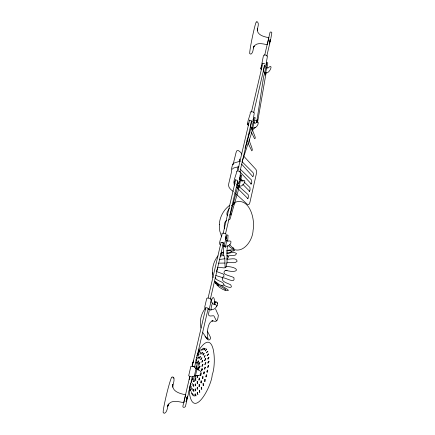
<?xml version="1.0" encoding="UTF-8"?>
<svg xmlns="http://www.w3.org/2000/svg" width="435" height="435" viewBox="0 0 435 435"><rect width="100%" height="100%" fill="white"/><g stroke="black" fill="none" stroke-linecap="round" stroke-linejoin="round"><path stroke-width="0.65" d="M208.332 353.889L208.033 354.868L207.272 355.395M212.976 277.731C211.486 270.26 213.019 261.799 217.995 255.883M264.627 63.668L262.805 63.314M224.46 246.123L223.008 245.677L223.052 242.616M257.297 28.917L257.308 28.416C256.471 35.017 263.697 36.703 268.928 37.709L268.721 38.405M265.943 66.789L265.769 66.033L267.443 56.137C266.693 55.131 264.148 54.288 263.447 55.642L260.81 68.937L261.593 69.339M189.856 386.905L189.899 390.635L189.731 387.367M219.322 224.449C219.718 216.994 223.601 209.882 229.555 205.402M253.165 121.952L252.963 121.278L254.296 112.806C253.436 111.92 251.033 111.028 250.223 112.252C251.256 113.606 245.258 125.139 248.543 125.329M251.386 120.647L249.532 120.239M172.211 376.933L173.304 377.183C175.31 379.826 172.798 383.762 172.787 386.758M219.322 224.4L219.746 230.996L221.632 236.732M239.826 179.546L239.598 178.964L240.577 172.38C240.158 171.134 237.271 170.449 236.395 171.439C237.624 172.352 231.251 184.402 235.161 183.771M211.144 299.28C210.377 298.312 207.865 297.719 206.772 298.274L204.678 307.23M189.557 376.346L189.192 379.679M195.261 376.541L197.234 368.01M216.32 320.753L216.309 320.573C212.802 314.255 215.238 315.881 210.072 316.027C207.109 315.886 209.371 311.841 209.186 310.193C209.904 304.892 213.813 288.177 214.95 304.511M196.25 367.787L196.06 368.788M227.369 245.862L226.95 252.235L227.059 262.278L225.825 267.623L223.987 267.906L218.125 267.242M227.706 241.126L228.043 235.199L227.032 234.933C225.27 242.355 221.132 250.565 224.792 258.026L225.08 267.286M198.751 353.051L199.795 351.301M265.111 75.13L266.775 67.398M237.472 180.938L237.064 185.109L238.44 185.75M192.308 378.727L192.085 379.804M193.869 395.975L193.814 394.849M189.529 376.563L189.29 378.646M190.41 383.295L190.476 385.111M196.413 366.922L196.631 366.053M197.838 368.51L198.42 363.024L197.43 362.752L193.113 381.392L194.135 381.555L196.354 375.22M201.617 357.874L200.839 359.37M203.868 353.367L202.83 354.906M217.13 283.68L218.495 285.48M251.294 121.332L250.517 127.161L251.745 127.988M217.554 267.172L217.293 268.727M269.303 43.962L269.689 41.831M238.853 187.572L238.978 186.941M270.325 39.275L270.287 39.552L270.347 39.253M239.772 179.579L239.718 179.878M264.415 65.038L263.398 71.677L264.556 72.672M187.316 396.812L187.371 396.481L186.876 398.971M206.359 349.174L205.461 350.588M183.929 402.473L184.19 401.097M256.617 122.588L263.376 78.208L266.916 62.499L267.802 62.885L266.905 68.241M172.429 387.193L172.787 384.317C171.651 391.625 180.133 393.691 185.767 394.822L185.783 394.866M270.826 38.65L271.815 32.815C272.011 31.967 269.841 31.586 269.956 32.663L264.708 55.169M252.229 129.538L252.175 130M266.215 72.177L257.585 122.137M257.275 30.667C257.21 27.943 259.434 24.333 257.607 21.962L256.628 21.75M267.547 43.843L267.753 42.75M253.094 122.523L251.278 129.782M269.923 41.379L270.075 40.656M269.945 41.363L270.091 40.656M267.889 42.103L268.607 38.873M187.213 397.362L186.871 398.895M269.705 41.852L269.852 41.086M204.406 357.456L204.51 356.33L205.385 355.732M184.331 400.423L184.668 398.922M269.656 42.913L269.765 42.369M270.108 40.895L270.217 40.352M197.669 394.306L197.365 392.62M239.554 180.607L238.69 184.348M239.071 186.523L239.31 185.446M186.61 399.265L186.425 400.086L186.648 399.199M252.523 128.156L252.643 127.629M256.704 122.626L257.302 120.016M198.104 370.299L198.398 369.032M190.873 366.335L188.676 375.731C190.291 377.031 193.548 377.607 194.423 375.595M205.173 307.311L204.874 308.714L205.989 308.97M234.095 183.391L234.666 180.927M247.743 124.91L248.189 122.996M260.81 68.937L261.663 65.272M189.877 376.15L182.939 405.931C182.009 408.035 186.006 407.682 185.62 405.632L192.384 376.509M192.194 366.221L205.771 307.98M208.088 298.051L221.045 242.458M223.204 233.193L235.705 179.59M237.711 170.982L249.592 120.027M251.441 112.083L262.86 63.108M194.537 367.243L208.218 308.333M210.371 299.062L223.438 242.801M225.591 233.535L237.733 181.243M239.886 171.977L251.718 121.006M253.719 112.404L264.632 65.408M266.785 56.137L270.63 39.59M207.528 351.252C206.494 354.166 205.847 352.247 207.919 351.273M269.477 43.413L269.602 42.815M184.853 398.145L185.517 395.562M264.524 73.912L264.649 73.406M238.391 185.598L237.95 187.333M254.116 45.854C252.963 48.367 253.485 52.494 251.017 54.098L250.06 53.886M217.185 269.238L216.467 271.598M186.811 398.422L187.17 397.019M196.239 362.045L196.006 362.79M186.849 398.335L187.202 396.965M193.325 386.171L193.357 384.698M240.468 180.59L240.691 179.796M238.054 185.555L230.11 215.146L230.604 213.308M238.565 183.603L239.245 180.993M239.587 179.693L240.854 174.957L241.773 175.169L237.961 191.558L230.039 219.077L228.69 220.072M186.316 401.135L186.484 400.499M186.327 401.195L186.484 400.581M231.181 214.156L231.268 213.83M186.599 400.222L186.773 399.499M187.006 398.726L187.175 398.009M192.411 365.036L192.515 364.66M198.17 357.325L198.262 356.999M168.639 404.023C167.241 406.845 167.616 411.532 164.691 413.25L163.582 412.994M251.234 127.515L245.035 148.286M252.904 121.833L254.252 117.45L255.204 117.635L251.392 133.697L242.164 161.428M193.586 360.822L192.52 363.769M253.833 122.915L254.04 122.3M168.345 404.066L167.551 406.279L168.329 404.767L168.149 405.045C171.357 399.178 178.888 401.842 183.934 402.701M203.118 348.109L202.433 349.321M195.565 380.212L195.522 378.559M192.069 365.123L193.227 361.762M185.631 395.176L185.767 394.822M253.513 47.312L253.279 47.997L253.915 46.67L253.774 46.942C256.433 41.744 263.061 44.027 267.438 44.707M195.924 359.772L196.06 359.397M204.847 348.272L204.319 349.218M190.421 388.977L190.584 391.06M200.388 352.872L200.519 352.546M196.386 357.739L196.723 357.015M233.242 163.984L236.107 152.397C236.939 147.927 240.816 152.179 241.92 154.18M191.367 366.455L192.504 366.46M226.978 239.848L225.21 247.803M196.865 355.743L197.169 355.101M197.234 383.42L197.267 381.712M197.316 354.77L199.616 350.387L197.419 354.264M230.436 213.949L230.039 214.493M202.28 352.644L201.677 353.595M193.325 391.304L193.363 389.619M198.115 354.742L198.3 354.378M198.028 357.695L197.653 358.326M200.818 349.811L201.003 349.468M232.176 169.215L233.693 167.975L238.902 166.659M197.359 354.742L197.746 354.133M257.33 119.842L256.492 120.587L254.959 120.337M199.605 367.657L199.828 366.063M197.207 389.162L197.245 387.465M198.409 350.882C214.982 324.907 216.576 364.535 212.209 374.72C211.84 386.046 192.509 422.341 189.084 390.695M198.284 351.094L198.931 349.974M199.11 379.913L199.431 378.88L199.094 378.064C200.394 377.776 198.306 379.064 199.181 379.94L198.708 380.049M214.515 303.581L215.749 302.233L214.846 302.662M192.542 393.365L192.444 394.529L192.868 395.41M197.729 362.366L198.213 360.773M229.462 208.229C228.435 210.214 225.711 212.916 227.423 215.189L226.863 214.863L227.842 215.124M239.364 159.145C240.609 158.873 238.695 160.678 239.473 161.586M205.059 308.709C200.899 314.092 199.399 321.421 200.97 328.033M195.076 385.791C196.223 382.974 194.488 383.3 195.619 385.812M199.023 364.111L199.556 362.507M189.97 385.464L189.981 387.574M212.623 302.51L211.339 306.746L210.861 310.688M195.554 388.841L195.288 390.054L195.832 390.842M192.265 388.363L192.063 389.477L192.417 390.423M195.125 390.918L195.163 389.031M199.116 386.454L199.475 385.557L198.991 384.458C200.247 384.04 198.316 385.655 199.36 386.367L198.909 386.503M195.853 393.762C195.081 395.66 196.734 397.585 195.478 394.045M249.103 133.3L249.94 132.403M235.585 179.932L237.537 180.367M202.596 378.423L203.036 377.482L202.525 376.498L203.134 376.601L202.471 377.613L202.96 378.575L202.357 378.51M255.22 127.352L252.724 129.788M247.781 198.577L248.505 196.821L248.113 194.586L236.906 184.581M201.666 370.718L202.117 369.097M191.476 380.543L191.373 382.61M252.507 128.069C255.595 128.494 258.298 125.514 258.303 122.55C256.835 120.707 255.552 124.796 253.931 122.692M204.227 357.064L204.918 355.553M204.787 381.283L205.249 380.369L204.689 379.331L205.276 379.396L204.575 380.359L205.108 381.386L204.537 381.348M233.008 164.327L232.616 164.577L233.263 164.669M231.425 205.798L234.965 203.134M202.052 366.091L202.623 365.204L202.531 364.307M199.35 358.087L200.143 356.374M220.273 255.301L223.166 253.752M199.73 390.249L199.545 390.396C198.583 391.255 200.676 392.593 199.404 392.326L199.774 391.538L199.48 390.478M216.429 306.496C219.447 305.413 216.652 299.508 214.053 302.178M197.24 377.314L197.74 375.764M191.34 391.641L191.52 393.719M192.368 383.251L192.058 384.268L192.324 385.318M199.143 353.911L198.278 355.721M220.67 253.534L223.247 252.072M196.837 361.779L196.201 362.806L196.218 363.703M204.722 360.419L205.407 359.663L205.467 358.723M226.684 220.474C223.769 222.089 224.199 225.993 224.346 228.799M240.463 161.075L234.155 162.989L232.654 164.131L231.393 169.34L231.322 172.722L228.788 183.488C227.592 187.006 230.604 189.644 233.258 191.416M197.582 387.188L197.169 388.281L197.708 389.216M205.983 376.775L206.647 375.639L206.239 374.823L206.794 374.932L205.951 375.666L206.282 376.857L205.728 376.759M194.146 394.061L193.901 395.045L194.385 396.111M222.84 252.441L223.302 252.213M222.41 252.648L221.355 253.099M193.836 389.227L193.521 390.211L193.928 391.282M226.918 258.559C228.685 258.303 228.826 255.41 226.907 255.427M207.658 367.39L208.36 366.678L208.338 365.672M233.47 202.976C249.222 195.353 255.405 219.012 253.088 230.251C252.681 242.197 240.229 257.585 228.723 245.927M193.852 384.366L193.466 385.334L193.803 386.416M201.775 349.338L200.725 351.072M238.255 166.812L237.592 168.356L238.032 169.748M214.792 281.369C217.272 282.522 221.562 287.617 224.052 284.686C222.889 280.847 216.673 281.472 215.113 277.519M227.597 256.373C230.071 254.431 235.77 257.052 236.548 253.556C234.046 251.261 229.8 253.23 226.814 253.643M226.7 250.832C229.076 249.037 240.071 250.163 230.98 251.354M219.544 259.477L224.949 258.733M198.779 360.952L198.066 361.811L198.055 362.844M220.327 256.052L223.851 255.47M226.532 263.023C229.772 261.402 235.025 264.322 237.178 261.174C236.422 257.014 229.81 259.586 226.782 259.238M202.058 357.869C200.752 357.913 201.655 360.419 200.649 359.413M200.687 356.602L199.921 357.423L199.844 358.429M198.882 356.988L198.191 357.804L198.028 358.826M196.854 359.005L196.038 360.881M202.895 352.388L202.068 353.166L201.927 354.15M224.938 263.055L218.484 263.148M227.048 250.941C233.307 249.021 232.279 253.561 227.026 252.806M205.358 348.381C204.178 348.337 204.542 350.827 203.678 349.653M191.204 386.258L191.172 388.314M195.467 375.41L196.114 375.329L195.337 375.378C201.97 377.123 203.368 370.816 196.892 369.25M197.175 392.533C198.42 391.87 196.68 394.105 198.034 394.469M192.901 378.004L192.487 378.825L192.607 380.027M210.627 309.263C214.384 311.139 219.8 304.408 213.944 304.337L214.526 304.5L212.128 303.358M225.232 246.139C228.06 246.536 231.317 244.785 230.974 241.594C229.789 239.919 227.587 242.333 226.254 240.082M209.436 309.372C207.674 309.432 208.207 307.268 206.027 307.746M239.158 185.799C243.007 188.121 247.939 177.964 242.251 180.944L240.18 179.911M265.296 72.781C269.689 74.668 274.191 62.08 267.949 68.099L266.682 67.55M220.991 242.317L222.785 242.686M220.806 245.003C216.967 244.649 223.155 234.927 221.926 233.383L223.144 233.089L226.167 234.073L225.624 239.261L225.89 239.739M223.818 246.069L224.302 246.096L223.372 245.976L224.302 246.096M198.17 375.432C196.805 375.497 198.278 377.944 197.055 377.303M197.104 381.577C198.425 381.147 196.326 382.952 197.544 383.61M201.171 352.546L200.448 353.231L200.149 354.286M215.591 309.051L218.359 315.315C217.712 319.018 217.848 322.824 212.987 320.921C207.441 321.063 206.505 334.928 208.137 339.072L207.185 337.854M209.072 357.407L208.115 358.054L208.18 359.158L207.636 358.864L208.61 358.195L208.708 357.238M200.095 362.611L199.355 363.301L199.322 364.465M195.364 378.504C196.772 378.167 194.733 380.098 195.946 380.609M212.563 320.861L211.894 320.785L212.987 320.921M200.214 375.595L200.992 374.91L200.774 373.665C202.052 373.42 199.681 374.856 200.845 375.704M225.993 266.481C239.609 266.758 240.202 274.012 225.868 270.391L227.043 270.526C224.813 269.423 222.823 272.587 224.813 274.039C227.641 275.632 230.931 276.181 233.834 277.519C235.971 284.707 224.949 276.856 222.193 277.834L222.584 277.601C220.442 281.728 228.103 283.256 230.708 284.838C233.905 289.732 225.308 286.371 223.911 285.066M192.591 366.439L193.945 366.748M222.535 242.627L223.068 242.784M193.662 366.683L194.195 366.808M195.386 368.32L196.049 368.472M201.432 370.81C202.471 371.599 200.965 369.282 202.378 369.021L201.764 368.842M203.705 348.392L202.541 350.034M201.97 368.902L202.574 369.087M201.829 366.161C202.862 366.993 201.557 364.943 202.721 364.535L203.129 364.546M252.991 119.63L253.648 119.859M199.66 365.998C201.041 365.96 198.643 367.51 199.844 368.151M204.961 367.129L205.527 367.336L204.667 367.994L204.831 369.179L204.238 369L205.13 368.331L205.135 367.303M208.137 365.509L208.664 365.726L207.745 366.417L207.963 367.575M215.809 275.507L222.28 277.508L223.938 276.339L223.884 274.947L222.959 273.876L216.722 271.63M208.767 354.046L207.832 354.471L207.636 355.651L207.087 355.313M224.775 289.96C233.927 292.407 222.693 286.779 220.985 285.175M204.504 360.43C205.407 361.409 204.439 358.755 205.875 358.897L205.304 358.592M202.226 360.31L202.835 360.604C200.763 362.203 202.405 363.606 202.389 360.403M204.406 353.541L203.585 354.008L203.297 355.178M232.888 247.858L234.019 248.467L232.257 247.368L229.462 244.508M248.037 198.741L236.33 187.034M206.299 348.995C207.658 349.397 205.075 349.865 205.668 351.007M194.005 381.587L193.787 381.239M196.033 368.646L195.701 368.401M234.726 192.765L247.439 204.412L248.564 204.646L249.07 204.341L249.869 202.569L256.422 173.554L256.568 171.183L255.997 169.519L243.736 156.16M239.669 177.866L243.132 181.08M244.122 181.999L249.94 187.469L250.081 189.964L249.636 191.036L249.065 191.318L249.706 191.378L242.779 184.228M217.777 284.947L218.517 285.654M240.354 169.275L251.435 179.943L251.821 182.2L251.463 183.456L250.729 184.005L251.37 184.054L239.821 171.673M242.11 161.728L252.876 172.472C254.306 173.549 252.827 178.138 252.632 176.414L241.583 164.093M234.449 185.136L234.035 184.375M218.239 285.273L215.88 282.413M211.307 302.706L211.002 302.488L211.029 298.937M202.862 332.666L207.522 339.566L209.028 340.029L210.502 338.898L210.67 337.69L207.359 331.127M215.695 283.522L214.977 282.456L217.016 285.126L219.474 287.361L223.084 289.563L225.384 290.297L225.471 289.302L219.071 285.594L216.924 283.609L215.64 281.739M205.026 336.25L206.565 338.338M217.44 303.374L216.956 302.423M174.033 378.26L173.69 377.509M251.386 132.278L254.567 138.738C257.156 139.222 252.414 131.674 252.659 129.826M247.912 142.827L251.783 150.858C254.029 150.711 248.815 141.576 249.135 139.146M192.014 393.664L192.237 394.762M247.287 141.152L246.89 140.005M225.629 236.689L226.385 238.864M191.726 388.64L191.851 389.352M248.646 136.949L248.195 134.681M212.405 272.767L212.443 274.159M249.869 53.587A16.177 0.837 -78.3 0 1 252.371 37.073A16.177 0.837 -78.3 0 1 256.454 22.169M163.375 412.641A18.275 1.104 -76.4 0 1 166.714 393.827A18.275 1.104 -76.4 0 1 172.015 377.46M203.591 384.382L203.085 385.557L203.678 385.546L202.998 384.741L203.498 383.578L202.895 383.561L203.591 384.382M206.968 371.207L207.408 372.224L206.864 372.072L207.702 371.142L207.234 370.114L207.778 370.277L206.968 371.207M201.383 381.642L200.867 382.822L201.492 382.838L201.079 382.669C200.1 381.821 202.226 380.478 200.981 380.826L201.383 381.642M201.748 388.292L201.193 389.292L201.813 389.233L201.231 388.221L201.78 387.226L201.155 387.253L201.748 388.292M203.754 372.833L204.091 373.926L203.498 373.801L204.314 372.947L203.95 371.838L204.532 371.99L203.754 372.833M257.406 28.395L257.275 29.308L257.406 28.395M186.164 401.358L186.109 401.69L186.272 400.809L186.185 401.342M205.646 363.192L204.722 364.486L205.113 364.639L205.363 363.089L206.043 362.921L205.478 362.665L205.646 363.192M208.816 361.697L208.36 362.708L207.62 362.855L208.164 363.105L208.207 361.866L209.164 361.436L208.642 361.164L208.816 361.697M270.173 39.792L270.032 40.39L270.255 39.411L270.173 39.792M198.849 367.466L198.115 368.217L198.849 367.466M198.806 368.782L198.077 369.255L198.806 368.782M209.289 309.377L208.495 309.214L209.289 309.377M242.018 180.976L241.088 180.579L242.018 180.976M227.184 240.756L226.678 240.43L227.184 240.756M195.049 367.51L194.962 366.564L195.049 367.515"/></g></svg>
